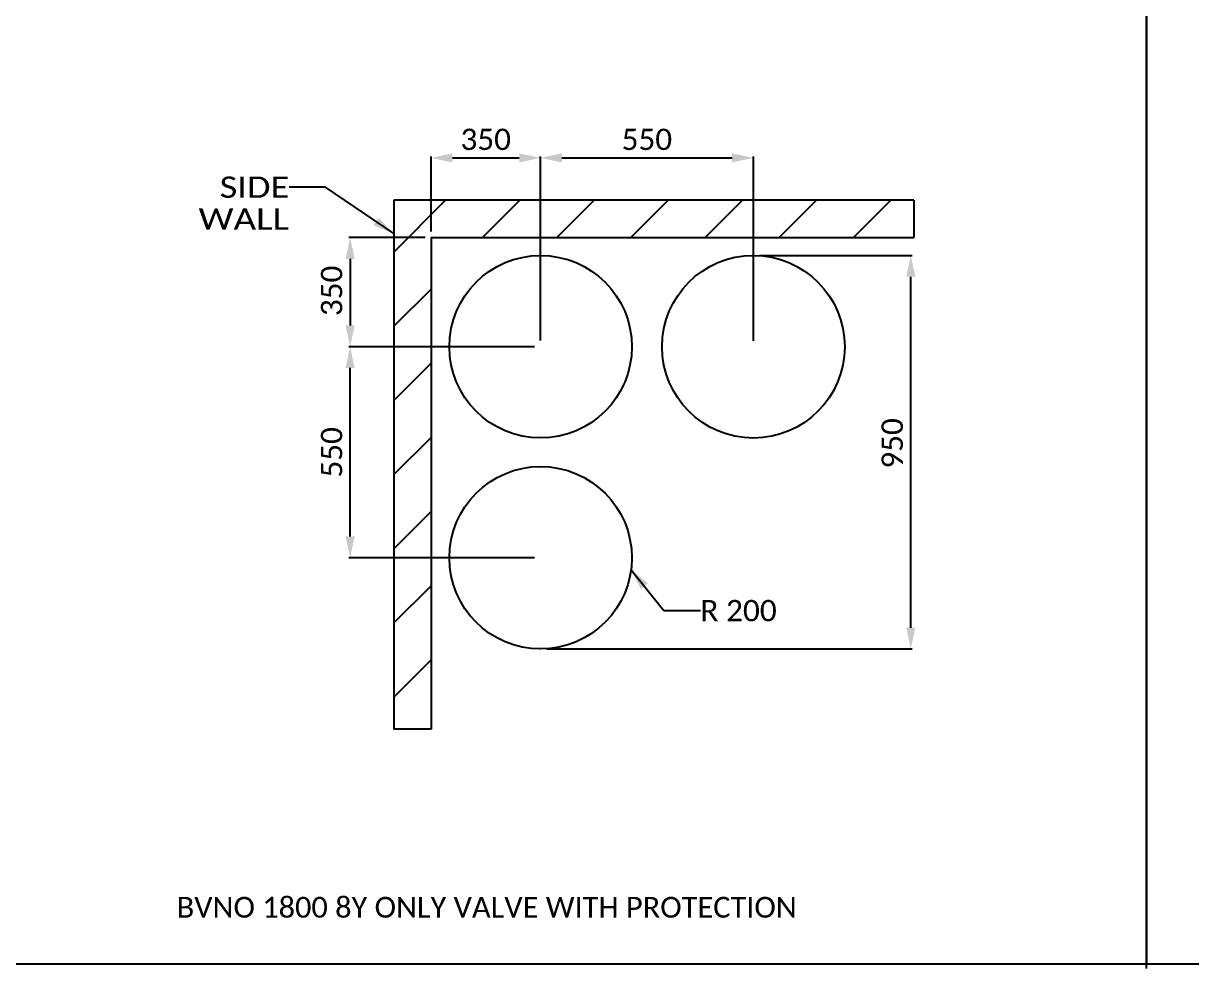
# Model space of a CAD drawing. Header units: millimetres. Extents: x 330 to 5284, y -2489 to 1657.
# Drawn here: x 1496 to 2776, y -2489 to -1452 of the extents above; entities that cross this region are included whole.
import ezdxf
from ezdxf.enums import TextEntityAlignment as Align

# ---------------------------------------------------------------- set-up
doc = ezdxf.new("R2010")
doc.units = ezdxf.units.MM
doc.header["$LTSCALE"] = 154
doc.header["$PDMODE"] = 3
doc.header["$PDSIZE"] = 8
doc.layers.get('0').update_dxf_attribs({"linetype": 'CONTINUOUS'})
doc.layers.get('Defpoints').update_dxf_attribs({"linetype": 'CONTINUOUS'})
doc.styles.get("Standard").update_dxf_attribs({"font": 'calibri.ttf'})
doc.dimstyles.new('DIMSTYLE_3', dxfattribs={"dimtxt": 23.333333, "dimasz": 23.333333, "dimexe": 1.5, "dimexo": 1, "dimgap": 0.875, "dimtad": 1, "dimdsep": 46, "dimtxsty": 'Standard', "dimblk": '_FILLED', "dimblk1": '_FILLED', "dimblk2": '_FILLED', "dimcen": 0.09, "dimazin": 2, "dimtp": 0.01, "dimtm": 0.01, "dimtfac": 1, "dimtofl": 0, "dimtmove": 0, "dimatfit": 3, "dimldrblk": '_FILLED', "dimfxl": 1, "dimtolj": 1, "dimarcsym": 0})
doc.dimstyles.get("Standard").update_dxf_attribs({"dimtxt": 23.333333, "dimasz": 23.333333, "dimexe": 1.5, "dimexo": 1, "dimtad": 1, "dimdsep": 46, "dimtxsty": 'Standard', "dimblk": '_FILLED', "dimblk1": '_FILLED', "dimblk2": '_FILLED', "dimcen": 0.09, "dimazin": 2, "dimtol": 1, "dimtp": 0.01, "dimtm": 0.01, "dimtfac": 1, "dimtofl": 0, "dimtmove": 0, "dimatfit": 3, "dimldrblk": '_FILLED', "dimfxl": 1, "dimtolj": 1, "dimarcsym": 0})

# ---------------------------------------------------------------- blocks, each defined once
blk = doc.blocks.new('_FILLED')
at = {"color": 0, "linetype": 'ByBlock'}
blk.add_solid([(0, 0), (-1, 0.214), (-1, -0.214)], dxfattribs=at)
blk = doc.blocks.new('*D398')
at = {"color": 0, "linetype": 'Continuous', "lineweight": -2}
for p, q in [((1936, -1687.2), (1852.4, -1687.2)), ((1853.9, -1710.5), (1853.9, -1783.5)), ((2056, -1806.8), (1852.4, -1806.8))]:
    blk.add_line(p, q, dxfattribs=at)
at = {"layer": 'Defpoints', "color": 0}
for p in [(1937, -1687.2), (1853.9, -1806.8), (2057, -1806.8)]:
    blk.add_point(p, dxfattribs=at)
at = {"color": 0, "linetype": 'ByBlock', "lineweight": -2, "xscale": 23.3333333333, "yscale": 23.3333333333, "zscale": 23.3333333333}
for p, rotation in [((1853.9, -1687.2), 90), ((1853.9, -1806.8), 270)]:
    blk.add_blockref('_FILLED', p, dxfattribs=dict(at, rotation=rotation))
at = {"color": 0, "insert": (1821.9, -1745.6), "char_height": 23.333, "attachment_point": 2, "rotation": 90, "line_spacing_factor": 0.9}
blk.add_mtext('\\A1;\\A1;350', dxfattribs=at)
blk = doc.blocks.new('*D399')
at = {"color": 0, "linetype": 'Continuous', "lineweight": -2}
for p, q in [((2056, -1806.8), (1852.4, -1806.8)), ((1853.9, -2014.8), (1853.9, -1830.1)), ((2056, -2038.1), (1852.4, -2038.1))]:
    blk.add_line(p, q, dxfattribs=at)
at = {"layer": 'Defpoints', "color": 0}
for p in [(1853.9, -1806.8), (2057, -1806.8), (2057, -2038.1)]:
    blk.add_point(p, dxfattribs=at)
at = {"color": 0, "linetype": 'ByBlock', "lineweight": -2, "xscale": 23.3333333333, "yscale": 23.3333333333, "zscale": 23.3333333333}
for p, rotation in [((1853.9, -1806.8), 90), ((1853.9, -2038.1), 270)]:
    blk.add_blockref('_FILLED', p, dxfattribs=dict(at, rotation=rotation))
at = {"color": 0, "insert": (1821.9, -1922.6), "char_height": 23.333, "attachment_point": 2, "rotation": 90, "line_spacing_factor": 0.9}
blk.add_mtext('\\A1;\\A1;550', dxfattribs=at)
blk = doc.blocks.new('*D400')
at = {"color": 0, "linetype": 'Continuous', "lineweight": -2}
for p, q in [((1942.6, -1680.5), (1942.6, -1598.3)), ((1966, -1599.8), (2039.3, -1599.8)), ((2062.6, -1800.1), (2062.6, -1598.3))]:
    blk.add_line(p, q, dxfattribs=at)
at = {"layer": 'Defpoints', "color": 0}
for p in [(2062.6, -1599.8), (1942.6, -1681.5), (2062.6, -1801.1)]:
    blk.add_point(p, dxfattribs=at)
at = {"color": 0, "linetype": 'ByBlock', "lineweight": -2, "xscale": 23.3333333333, "yscale": 23.3333333333, "zscale": 23.3333333333, "rotation": 180}
blk.add_blockref('_FILLED', (1942.6, -1599.8), dxfattribs=at)
at = {"color": 0, "linetype": 'ByBlock', "lineweight": -2, "xscale": 23.3333333333, "yscale": 23.3333333333, "zscale": 23.3333333333}
blk.add_blockref('_FILLED', (2062.6, -1599.8), dxfattribs=at)
at = {"color": 0, "insert": (2002.5, -1567.8), "char_height": 23.333, "attachment_point": 2, "line_spacing_factor": 0.9}
blk.add_mtext('\\A1;\\A1;350', dxfattribs=at)
blk = doc.blocks.new('*D401')
at = {"color": 0, "linetype": 'Continuous', "lineweight": -2}
for p, q in [((2062.6, -1800.1), (2062.6, -1598.3)), ((2086, -1599.8), (2272.5, -1599.8)), ((2295.8, -1800.2), (2295.8, -1598.3))]:
    blk.add_line(p, q, dxfattribs=at)
at = {"layer": 'Defpoints', "color": 0}
for p in [(2295.8, -1599.8), (2062.6, -1801.1), (2295.8, -1801.2)]:
    blk.add_point(p, dxfattribs=at)
at = {"color": 0, "linetype": 'ByBlock', "lineweight": -2, "xscale": 23.3333333333, "yscale": 23.3333333333, "zscale": 23.3333333333, "rotation": 180}
blk.add_blockref('_FILLED', (2062.6, -1599.8), dxfattribs=at)
at = {"color": 0, "linetype": 'ByBlock', "lineweight": -2, "xscale": 23.3333333333, "yscale": 23.3333333333, "zscale": 23.3333333333}
blk.add_blockref('_FILLED', (2295.8, -1599.8), dxfattribs=at)
at = {"color": 0, "insert": (2179.1, -1567.8), "char_height": 23.333, "attachment_point": 2, "line_spacing_factor": 0.9}
blk.add_mtext('\\A1;\\A1;550', dxfattribs=at)
blk = doc.blocks.new('*D402')
at = {"color": 0, "linetype": 'Continuous', "lineweight": -2}
for p, q in [((2302.5, -1706.8), (2469.8, -1706.8)), ((2468.3, -2114.8), (2468.3, -1730.1)), ((2069.5, -2138.1), (2469.8, -2138.1))]:
    blk.add_line(p, q, dxfattribs=at)
at = {"layer": 'Defpoints', "color": 0}
for p in [(2301.5, -1706.8), (2468.3, -1706.8), (2068.5, -2138.1)]:
    blk.add_point(p, dxfattribs=at)
at = {"color": 0, "linetype": 'ByBlock', "lineweight": -2, "xscale": 23.3333333333, "yscale": 23.3333333333, "zscale": 23.3333333333}
for p, rotation in [((2468.3, -1706.8), 90), ((2468.3, -2138.1), 270)]:
    blk.add_blockref('_FILLED', p, dxfattribs=dict(at, rotation=rotation))
at = {"color": 0, "insert": (2436.3, -1912.8), "char_height": 23.333, "attachment_point": 2, "rotation": 90, "line_spacing_factor": 0.9}
blk.add_mtext('\\A1;\\A1;950', dxfattribs=at)

msp = doc.modelspace()

# ---------------------------------------------------------------- hatches: boundary and pattern name
h = msp.add_hatch()
h.set_pattern_fill('ANSI31', color=0, style=0, pattern_type=2)
h.set_pattern_definition([(45, (758.096, -2765.49), (-40.6529, 40.6529), [])])
h.paths.add_polyline_path([(1901.75, -2225.936), (1901.75, -1646.286), (2471.723, -1646.286), (2471.723, -1687.156), (1942.62, -1687.156), (1942.62, -2225.936)])

# ---------------------------------------------------------------- linework, layer by layer
at = {"color": 0, "linetype": 'Continuous'}
for p, q in [((2726.777, -211.773), (2726.558, -2191.029)), ((2726.777, -2488.596), (2726.777, -211.773)), ((2726.995, -2483.375), (2726.995, -503.375)), ((1901.75, -1646.286), (1901.75, -2225.936)), ((2471.723, -1646.286), (1901.75, -1646.286)), ((2471.723, -1646.286), (2471.723, -1687.156)), ((1942.62, -1687.156), (1942.62, -2225.936)), ((1942.62, -1687.156), (2471.723, -1687.156)), ((2295.846, -1706.76), (2295.874, -1706.76)), ((2062.465, -2138.131), (2062.813, -2138.131)), ((1942.62, -2225.936), (1901.75, -2225.936)), ((329.797, -2483.375), (2726.995, -2483.375)), ((2726.777, -2483.375), (5283.569, -2483.375))]:
    msp.add_line(p, q, dxfattribs=at)
for centre, radius in [((2062.639, -1806.795), 100), ((2295.846, -1806.831), 100.072), ((2062.639, -2038.131), 100)]:
    msp.add_circle(centre, radius, dxfattribs=at)

# ---------------------------------------------------------------- texts
for s, width, p, p2 in [('SIDE', 1.140412, (1710.997, -1643.536), (1787.08, -1643.536)), ('WALL', 1.169125, (1687.846, -1678.536), (1787.08, -1678.536)), ('R 200', 0.99355, (2237.801, -2107.74), (2321.419, -2107.74))]:
    msp.add_text(s, height=23.3333, dxfattribs=dict(at, width=width)).set_placement(p, p2, align=Align.FIT)
msp.add_text('BVNO 1800 8Y ONLY VALVE WITH PROTECTION', height=22.75, dxfattribs=at).set_placement((1663.803, -2432.678), (1663.803, -2432.678), align=Align.FIT)

# ---------------------------------------------------------------- dimensions: what is measured, and where the dimension line sits
for base, p1, p2, text, picture, middle in [((2062.639, -1599.81), (1942.62, -1681.489), (2062.639, -1801.128), '\\A1;350', '*D400', (2002.517, -1599.81)), ((2295.846, -1599.81), (2062.639, -1801.128), (2295.846, -1801.165), '\\A1;550', '*D401', (2179.085, -1599.81))]:
    dim = msp.add_linear_dim(base=base, p1=p1, p2=p2, text=text, dimstyle='DIMSTYLE_3', override={"dimtxsty": 'Standard'}, dxfattribs=at)
    dim.commit()
    dim.dimension.update_dxf_attribs({"geometry": picture, "text_midpoint": middle, "dimtype": 160})
for base, p1, p2, angle, text, picture, middle in [((1853.868, -1806.795), (1936.953, -1687.156), (2056.972, -1806.795), 270, '\\A1;350', '*D398', (1853.868, -1745.581)), ((2468.317, -1706.76), (2068.48, -2138.131), (2301.541, -1706.76), 90, '\\A1;950', '*D402', (2468.317, -1912.83)), ((1853.868, -1806.795), (2056.972, -2038.131), (2056.972, -1806.795), 90, '\\A1;550', '*D399', (1853.868, -1922.62))]:
    dim = msp.add_linear_dim(base=base, p1=p1, p2=p2, angle=angle, text=text, dimstyle='DIMSTYLE_3', override={"dimtxsty": 'Standard'}, dxfattribs=at)
    dim.commit()
    dim.dimension.update_dxf_attribs({"geometry": picture, "text_midpoint": middle, "dimtype": 160})

# ---------------------------------------------------------------- leaders
for points in [[(1901.75, -1682.747), (1827.08, -1631.869), (1787.08, -1631.869)], [(2161.779, -2051.215), (2197.801, -2096.073), (2237.801, -2096.073)]]:
    msp.add_leader(points, dimstyle='Standard', override={"dimtad": 0}, dxfattribs=at)

doc.saveas('drawing.dxf')
